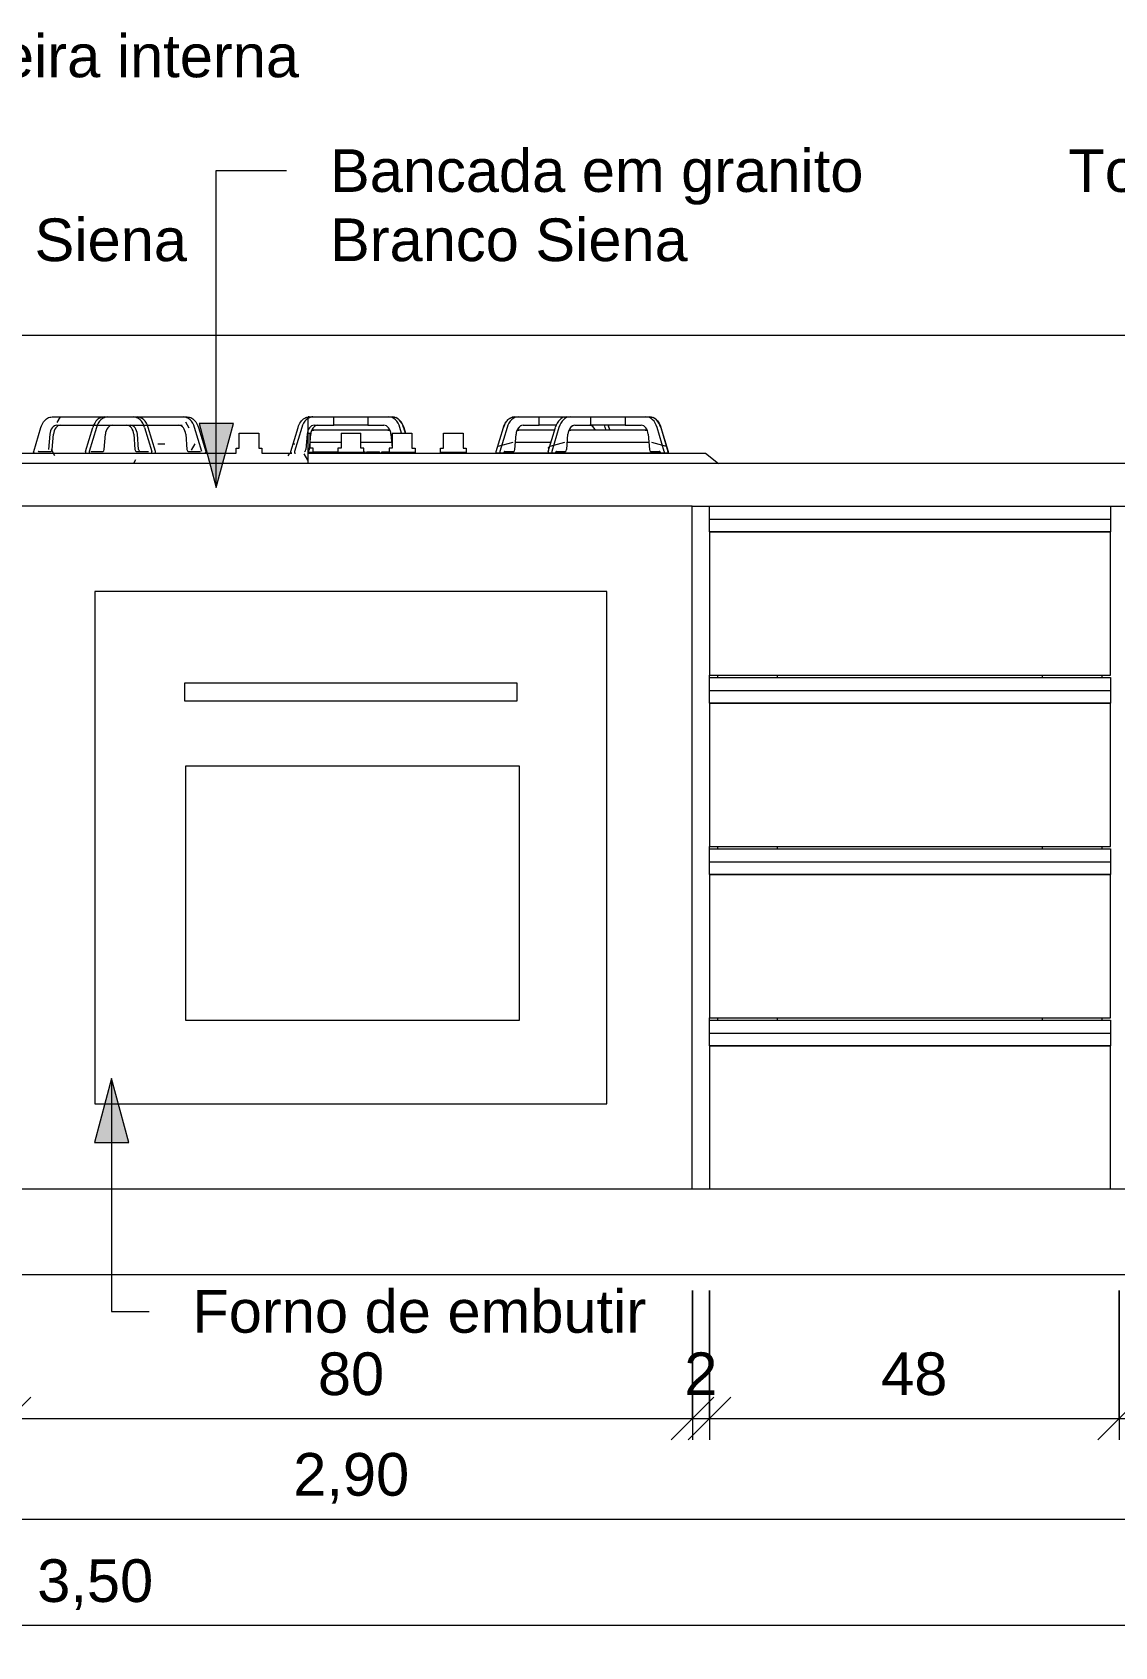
# Model space of a CAD drawing. Header units: millimetres. Extents: x -7702 to 17735, y -16958 to 1800.
# Drawn here: x 5465 to 6734, y -236 to 1655 of the extents above; entities that cross this region are included whole.
import ezdxf

# ---------------------------------------------------------------- set-up
doc = ezdxf.new("R2010")
doc.units = ezdxf.units.MM
for name, color, linetype, lineweight in [('A-ANNO-DIMS', 211, 'Continuous', 9), ('A-ANNO-DIMS-25', 211, 'Continuous', 9), ('A-DETL-THIN', 151, 'Continuous', 9), ('E-ELEC-EQPM', 71, 'Continuous', 9), ('G-ANNO-TEXT', 231, 'Continuous', 9), ('I-FURN', 30, 'Continuous', 9)]:
    doc.layers.add(name, color=color, linetype=linetype, lineweight=lineweight)
doc.styles.add('@Arial Unicode MS', font='ARIALUNI.TTF', dxfattribs={"height": 50})
doc.styles.add('Arial', font='arial.ttf', dxfattribs={"height": 50})
doc.dimstyles.new('CRT_-__Metros_-_Linha_de_chamada_3_5_mm', dxfattribs={"dimscale": 304.8, "dimtxt": 50.292243, "dimasz": 0.164042, "dimexe": 0.082021, "dimexo": 0.0625, "dimgap": 0.04101, "dimtad": 1, "dimdec": 0, "dimlfac": 0.1, "dimdsep": 46, "dimtxsty": '@Arial Unicode MS', "dimblk1": 'OBLIQUE', "dimblk2": 'OBLIQUE', "dimsah": 1, "dimcen": 0.09, "dimdle": 0.082021, "dimazin": 0, "dimtfac": 1, "dimtdec": 4, "dimtix": 1, "dimtmove": 0, "dimatfit": 3, "dimfxl": 0.492126, "dimfxlon": 1, "dimtvp": 1, "dimtolj": 1, "dimtzin": 0, "dimarcsym": 2})
doc.dimstyles.new('CRT_-__Metros_-_Linha_de_chamada_3_5_mm_1', dxfattribs={"dimscale": 304.8, "dimtxt": 50.292243, "dimasz": 0.164042, "dimexe": 0.082021, "dimexo": 0.0625, "dimgap": 0.04101, "dimtad": 1, "dimlfac": 0.001, "dimrnd": 0.01, "dimzin": 0, "dimdsep": 46, "dimtxsty": '@Arial Unicode MS', "dimblk1": 'OBLIQUE', "dimblk2": 'OBLIQUE', "dimsah": 1, "dimcen": 0.09, "dimdle": 0.082021, "dimazin": 0, "dimtfac": 1, "dimtdec": 4, "dimtix": 1, "dimtmove": 0, "dimatfit": 3, "dimfxl": 0.492126, "dimfxlon": 1, "dimtvp": 1, "dimtolj": 1, "dimtzin": 0, "dimarcsym": 2})
pattern_1 = [(0, (3427.557, -1011.35), (203.2, 50.8), [8.382, -144.018, 8.382, -144.018, -812.8]), (0, (3427.557, -1011.35), (203.2, 50.8), [-304.8, 8.382, -296.418, 8.382, -144.018, -355.6]), (0, (3427.557, -1011.35), (203.2, 50.8), [-762, 8.382, -93.218, 8.382, -245.618]), (120, (3503.757, -985.95), (-145.5941, 150.57636), [8.382, -144.018, 8.382, -144.018, -812.8]), (120, (3503.757, -985.95), (-145.5941, 150.57636), [-304.8, 8.382, -296.418, 8.382, -144.018, -355.6]), (120, (3503.757, -985.95), (-145.5941, 150.57636), [-762, 8.382, -93.218, 8.382, -245.618]), (240, (3529.157, -884.35), (-57.6059, -201.37636), [8.382, -144.018, 8.382, -144.018, -812.8]), (240, (3529.157, -884.35), (-57.6059, -201.37636), [-304.8, 8.382, -296.418, 8.382, -144.018, -355.6]), (240, (3529.157, -884.35), (-57.6059, -201.37636), [-762, 8.382, -93.218, 8.382, -245.618])]

# ---------------------------------------------------------------- blocks, each defined once
blk = doc.blocks.new('Cooktop a Gás 5 Bocas 1 - Único-4668279-VISTA DIREITA BANCADA COZINHA')
at = {"layer": 'E-ELEC-EQPM'}
for p, q in [((-5053.5, 1194.8), (-5034.8, 1194.8)), ((-5034.8, 1194.8), (-5034.8, 1204.6)), ((-5034.8, 1194.8), (-5034.8, 1204.6)), ((-4994.7, 1194.8), (-5034.8, 1194.8)), ((-4994.7, 1204.6), (-4994.7, 1194.8)), ((-4994.7, 1194.8), (-4976, 1194.8)), ((-4955.2, 1185.6), (-4957.2, 1192.3)), ((-4953, 1192.3), (-4951, 1185.6)), ((-4831.6, 1192.3), (-4840.1, 1164.1)), ((-4812.9, 1194.8), (-4794.2, 1194.8)), ((-4794.2, 1194.8), (-4794.2, 1204.6)), ((-4794.2, 1194.8), (-4794.2, 1204.6)), ((-4774.1, 1194.8), (-4794.2, 1194.8)), ((-4783.6, 1164.1), (-4775.1, 1192.3)), ((-4770.9, 1192.3), (-4779.3, 1164.1)), ((-4752.1, 1194.8), (-4733.4, 1194.8)), ((-4733.4, 1194.8), (-4733.4, 1204.6)), ((-4733.4, 1194.8), (-4733.4, 1204.6)), ((-4693.3, 1194.8), (-4733.4, 1194.8)), ((-4715.6, 1189), (-4716.6, 1192.3)), ((-4712.4, 1192.3), (-4711.4, 1189)), ((-4711.1, 1189), (-4712.1, 1192.3)), ((-4693.3, 1204.6), (-4693.3, 1194.8)), ((-4693.3, 1194.8), (-4674.6, 1194.8)), ((-4647.4, 1164.1), (-4655.8, 1192.3)), ((-4651.6, 1192.3), (-4643.1, 1164.1)), ((-5064.3, 1185.6), (-5062.5, 1185.6)), ((-5026.2, 1174.8), (-5062.8, 1174.8)), ((-5062.5, 1168), (-5062.5, 1185.6)), ((-5062.5, 1175), (-5061.8, 1184.3)), ((-5026.2, 1185.6), (-5003.1, 1185.6)), ((-5026.2, 1185.6), (-5026.2, 1168)), ((-5003.1, 1168), (-5003.1, 1185.6)), ((-4966.9, 1174.8), (-5003.1, 1174.8)), ((-4967.7, 1184.3), (-4966.4, 1168.2)), ((-4966.2, 1185.6), (-4950.8, 1185.6)), ((-4966.2, 1185.6), (-4966.2, 1168)), ((-4825, 1174.8), (-4842.5, 1169.8)), ((-4822.6, 1166.4), (-4821.2, 1184.3)), ((-4780.4, 1174.8), (-4822.2, 1174.8)), ((-4764.3, 1174.8), (-4781.7, 1169.8)), ((-4761.8, 1166.4), (-4760.4, 1184.3)), ((-4665.2, 1174.8), (-4761.5, 1174.8)), ((-4666.3, 1184.3), (-4664.9, 1166.4)), ((-4644.7, 1169.8), (-4662.2, 1174.8)), ((-4939.4, 1162), (-5064.6, 1162)), ((-5064.6, 1162), (-4939.4, 1162)), ((-5058.9, 1163), (-5064.5, 1163)), ((-5063.5, 1162), (-5063.5, 1163)), ((-5058.9, 1168), (-5062.5, 1168)), ((-5061.8, 1162), (-5061.8, 1163)), ((-5060.8, 1162), (-5060.8, 1163)), ((-5058.9, 1163), (-5058.9, 1168)), ((-5058.9, 1163.6), (-5058, 1163.6)), ((-5058, 1163.6), (-5051.8, 1163.6)), ((-5058, 1162), (-5058, 1163.6)), ((-5051.8, 1163.6), (-5046, 1163.6)), ((-5051.8, 1163.6), (-5051.8, 1162)), ((-5051.8, 1162), (-5051.8, 1163.6)), ((-5046, 1163.6), (-5045.2, 1163.6)), ((-5046, 1162), (-5046, 1163.6)), ((-5045.2, 1163.6), (-5039.5, 1163.6)), ((-5045.2, 1162), (-5045.2, 1163.6)), ((-5039.5, 1163.6), (-5038.7, 1163.6)), ((-5039.5, 1163.6), (-5039.5, 1162)), ((-5038.7, 1163.6), (-5032.9, 1163.6)), ((-5038.7, 1162), (-5038.7, 1163.6)), ((-5032.9, 1162), (-5032.9, 1163.6)), ((-5032.2, 1163.6), (-5030.2, 1163.6)), ((-5032.2, 1162), (-5032.2, 1163.6)), ((-5030.2, 1163.6), (-5029.8, 1163.6)), ((-5030.2, 1162), (-5030.2, 1163.6)), ((-5029.8, 1168), (-5029.8, 1163)), ((-5026.2, 1168), (-5029.8, 1168)), ((-4999.4, 1163), (-5029.8, 1163)), ((-5024.1, 1163), (-5024.1, 1162)), ((-5019.9, 1162), (-5019.9, 1163)), ((-5017.3, 1162), (-5017.3, 1163)), ((-5016.3, 1163), (-5016.3, 1162)), ((-5014.6, 1162), (-5014.6, 1163)), ((-5009.1, 1162), (-5009.1, 1163)), ((-5003.6, 1162), (-5003.6, 1163)), ((-4999.4, 1168), (-5003.1, 1168)), ((-4999.4, 1163), (-4999.4, 1168)), ((-4999.4, 1163.6), (-4998.1, 1163.6)), ((-4998.1, 1162), (-4998.1, 1163.6)), ((-4996, 1163.6), (-4981.2, 1163.6)), ((-4996, 1162), (-4996, 1163.6)), ((-4981.2, 1162), (-4981.2, 1163.6)), ((-4978.5, 1163.6), (-4974, 1163.6)), ((-4978.5, 1162), (-4978.5, 1163.6)), ((-4974, 1163.6), (-4970.8, 1163.6)), ((-4974, 1162), (-4974, 1163.6)), ((-4970.8, 1163.6), (-4969.8, 1163.6)), ((-4970.8, 1163.6), (-4970.8, 1162)), ((-4969.8, 1168), (-4969.8, 1163)), ((-4966.2, 1168), (-4969.8, 1168)), ((-4939.4, 1163), (-4969.8, 1163)), ((-4966.5, 1162), (-4966.5, 1163)), ((-4963.3, 1162), (-4963.3, 1163)), ((-4958.8, 1162), (-4958.8, 1163)), ((-4955.4, 1162), (-4955.4, 1163)), ((-4949.9, 1162), (-4949.9, 1163)), ((-4947, 1163), (-4947, 1162)), ((-4942.2, 1162), (-4942.2, 1163)), ((-4940.6, 1162), (-4940.6, 1163)), ((-4879.4, 1163), (-4909.8, 1163)), ((-4879.4, 1162), (-4909.8, 1162)), ((-4909.8, 1162), (-4879.4, 1162)), ((-4643.6, 1162), (-4843.6, 1162)), ((-4843.6, 1162), (-4643.6, 1162)), ((-4835.6, 1162.5), (-4835, 1163.7)), ((-4834.2, 1164.2), (-4824.3, 1164.2)), ((-4783.2, 1167.9), (-4783.2, 1165.3)), ((-4783.2, 1162.3), (-4783.2, 1162)), ((-4774.9, 1162.5), (-4774.2, 1163.7)), ((-4773.4, 1164.2), (-4763.6, 1164.2)), ((-4663.1, 1164.2), (-4653.3, 1164.2)), ((-4652.5, 1163.7), (-4651.8, 1162.5)), ((-4644.7, 1169.8), (-4644.6, 1169.8)), ((-4643.2, 1164.4), (-4643.2, 1165.3)), ((-4643.2, 1162.3), (-4643.2, 1162.7))]:
    blk.add_line(p, q, dxfattribs=at)
at = {"layer": 'E-ELEC-EQPM', "flags": 128}
for points in [[(-5060.6, 1189), (-5060.5, 1189), (-5060.3, 1189), (-5060, 1189), (-5059.7, 1189), (-5059.3, 1189), (-5058.8, 1189), (-5058.3, 1189)], [(-4968.6, 1189), (-4968.8, 1189), (-4968.9, 1189), (-4969.2, 1189), (-4969.5, 1189), (-4969.9, 1189), (-4970.4, 1189), (-4970.9, 1189), (-4971.6, 1189), (-4972.2, 1189), (-4973, 1189), (-4973.8, 1189), (-4974.7, 1189), (-4975.6, 1189), (-4976.6, 1189), (-4977.7, 1189), (-4978.8, 1189), (-4980, 1189), (-4981.3, 1189), (-4982.6, 1189), (-4983.9, 1189), (-4985.3, 1189), (-4986.7, 1189), (-4988.2, 1189), (-4989.8, 1189), (-4991.3, 1189), (-4992.9, 1189), (-4994.6, 1189), (-4996.2, 1189), (-4997.9, 1189), (-4999.7, 1189), (-5001.4, 1189), (-5003.2, 1189), (-5005, 1189), (-5006.8, 1189), (-5008.6, 1189), (-5010.4, 1189), (-5012.3, 1189), (-5014.1, 1189), (-5016, 1189), (-5017.8, 1189), (-5019.6, 1189), (-5021.5, 1189), (-5023.3, 1189), (-5025.1, 1189), (-5026.9, 1189), (-5028.6, 1189), (-5030.4, 1189), (-5032.1, 1189), (-5033.8, 1189), (-5035.4, 1189), (-5037, 1189), (-5038.6, 1189), (-5040.2, 1189), (-5041.7, 1189), (-5043.2, 1189), (-5044.6, 1189), (-5046, 1189), (-5047.3, 1189), (-5048.5, 1189), (-5049.8, 1189), (-5050.9, 1189), (-5052, 1189), (-5053.1, 1189), (-5054, 1189), (-5055, 1189), (-5055.8, 1189), (-5056.6, 1189), (-5057.3, 1189), (-5058, 1189), (-5058.6, 1189), (-5059.1, 1189), (-5059.5, 1189), (-5059.9, 1189), (-5060.2, 1189), (-5060.4, 1189), (-5060.5, 1189), (-5060.6, 1189)], [(-4971.3, 1189), (-4970.7, 1189), (-4970.2, 1189), (-4969.7, 1189), (-4969.4, 1189), (-4969.1, 1189), (-4968.8, 1189)], [(-4820, 1189), (-4819.9, 1189), (-4819.7, 1189), (-4819.4, 1189), (-4819.1, 1189), (-4818.7, 1189), (-4818.2, 1189), (-4817.7, 1189)], [(-4776.1, 1189), (-4777.2, 1189), (-4779, 1189), (-4780.8, 1189), (-4782.6, 1189), (-4784.4, 1189), (-4786.2, 1189), (-4788, 1189), (-4789.7, 1189), (-4791.5, 1189), (-4793.1, 1189), (-4794.8, 1189), (-4796.4, 1189), (-4798, 1189), (-4799.6, 1189), (-4801.1, 1189), (-4802.5, 1189), (-4804, 1189), (-4805.3, 1189), (-4806.7, 1189), (-4807.9, 1189), (-4809.1, 1189), (-4810.3, 1189), (-4811.4, 1189), (-4812.4, 1189), (-4813.4, 1189), (-4814.3, 1189), (-4815.2, 1189), (-4816, 1189), (-4816.7, 1189), (-4817.3, 1189), (-4817.9, 1189), (-4818.4, 1189), (-4818.9, 1189), (-4819.2, 1189), (-4819.5, 1189), (-4819.8, 1189), (-4819.9, 1189), (-4820, 1189)], [(-4759.2, 1189), (-4759.1, 1189), (-4758.9, 1189), (-4758.6, 1189), (-4758.3, 1189), (-4757.9, 1189), (-4757.4, 1189), (-4756.9, 1189)], [(-4667.2, 1189), (-4667.4, 1189), (-4667.5, 1189), (-4667.8, 1189), (-4668.1, 1189), (-4668.5, 1189), (-4669, 1189), (-4669.5, 1189), (-4670.2, 1189), (-4670.8, 1189), (-4671.6, 1189), (-4672.4, 1189), (-4673.3, 1189), (-4674.2, 1189), (-4675.2, 1189), (-4676.3, 1189), (-4677.4, 1189), (-4678.6, 1189), (-4679.9, 1189), (-4681.2, 1189), (-4682.5, 1189), (-4683.9, 1189), (-4685.3, 1189), (-4686.8, 1189), (-4688.4, 1189), (-4689.9, 1189), (-4691.5, 1189), (-4693.2, 1189), (-4694.8, 1189), (-4696.5, 1189), (-4698.3, 1189), (-4700, 1189), (-4701.8, 1189), (-4703.6, 1189), (-4705.4, 1189), (-4707.2, 1189), (-4709, 1189), (-4710.9, 1189), (-4712.7, 1189), (-4714.6, 1189), (-4716.4, 1189), (-4718.2, 1189), (-4720.1, 1189), (-4721.9, 1189), (-4723.7, 1189), (-4725.5, 1189), (-4727.2, 1189), (-4729, 1189), (-4730.7, 1189), (-4732.4, 1189), (-4734, 1189), (-4735.6, 1189), (-4737.2, 1189), (-4738.8, 1189), (-4740.3, 1189), (-4741.8, 1189), (-4743.2, 1189), (-4744.6, 1189), (-4745.9, 1189), (-4747.1, 1189), (-4748.4, 1189), (-4749.5, 1189), (-4750.6, 1189), (-4751.7, 1189), (-4752.6, 1189), (-4753.6, 1189), (-4754.4, 1189), (-4755.2, 1189), (-4755.9, 1189), (-4756.6, 1189), (-4757.1, 1189), (-4757.7, 1189), (-4758.1, 1189), (-4758.5, 1189), (-4758.8, 1189), (-4759, 1189), (-4759.1, 1189), (-4759.2, 1189)], [(-4669.9, 1189), (-4669.3, 1189), (-4668.8, 1189), (-4668.3, 1189), (-4668, 1189), (-4667.7, 1189), (-4667.4, 1189)], [(-4842.6, 1169.8), (-4842.6, 1169.8), (-4842.5, 1169.8)], [(-4783.2, 1167.9), (-4783.2, 1168), (-4783.2, 1168.1), (-4783.2, 1168.1), (-4783.2, 1168.2), (-4783.2, 1168.3), (-4783.1, 1168.4), (-4783.1, 1168.5), (-4783.1, 1168.5), (-4783.1, 1168.6), (-4783, 1168.7), (-4783, 1168.8), (-4783, 1168.8), (-4782.9, 1168.9), (-4782.9, 1169), (-4782.9, 1169), (-4782.8, 1169.1), (-4782.8, 1169.2), (-4782.7, 1169.2), (-4782.7, 1169.3), (-4782.6, 1169.3), (-4782.5, 1169.4), (-4782.5, 1169.4), (-4782.4, 1169.5), (-4782.3, 1169.5), (-4782.3, 1169.6), (-4782.2, 1169.6), (-4782.1, 1169.7), (-4782.1, 1169.7), (-4782, 1169.7), (-4781.9, 1169.8), (-4781.9, 1169.8), (-4781.8, 1169.8), (-4781.7, 1169.8)]]:
    blk.add_lwpolyline(points, dxfattribs=at)
at = {"layer": 'E-ELEC-EQPM'}
for centre, major_axis, start_param, end_param in [((-5059.1, 1184.4), (0, 20.2), 0, 0.397096), ((-5063.4, 1184.4), (0, 20.2), 0, 0.088274), ((-5053.5, 1183), (0, 11.8), 0, 1.458175), ((-5053.3, 1183), (0, 11.8), 0.243029, 1.033007), ((-4976, 1183), (0, 11.8), 4.82501, 6.283185), ((-4970.4, 1184.4), (0, 20.2), 5.113487, 6.283185), ((-4966.1, 1184.4), (0, 20.2), 5.113487, 6.265364), ((-4965.9, 1184.4), (0, 20.2), 5.848879, 5.997167), ((-4965.9, 1184.4), (0, 20.2), 5.628297, 5.768376), ((-4965.9, 1184.4), (0, 20.2), 5.399506, 5.547794), ((-4965.9, 1184.4), (0, 20.2), 5.113487, 5.329988), ((-4822.7, 1184.4), (0, 20.2), 0.953197, 1.169698), ((-4822.7, 1184.4), (0, 20.2), 0.735392, 0.883679), ((-4818.5, 1184.4), (0, 20.2), 0, 1.169698), ((-4822.7, 1184.4), (0, 20.2), 0.51481, 0.654888), ((-4822.7, 1184.4), (0, 20.2), 0.286019, 0.434306), ((-4822.7, 1184.4), (0, 20.2), 0, 0.216501), ((-4812.9, 1183), (0, 11.8), 0, 1.458175), ((-4812.6, 1183), (0, 11.8), 0.243029, 1.033007), ((-4762, 1184.4), (0, 20.2), 0, 1.169698), ((-4757.7, 1184.4), (0, 20.2), 0, 1.169698), ((-4752.1, 1183), (0, 11.8), 0, 1.458175), ((-4751.9, 1183), (0, 11.8), 0.243029, 1.033007), ((-4735.3, 1183), (0, 11.8), 5.250179, 6.283185), ((-4729.7, 1184.4), (0, 20.2), 5.113487, 5.258815), ((-4725.5, 1184.4), (0, 20.2), 5.113487, 5.258815), ((-4725.2, 1184.4), (0, 20.2), 5.113487, 5.258815), ((-4674.6, 1183), (0, 11.8), 4.82501, 6.283185), ((-4669, 1184.4), (0, 20.2), 5.113487, 6.283185), ((-4664.7, 1184.4), (0, 20.2), 5.113487, 6.265364), ((-4664.5, 1184.4), (0, 20.2), 5.848879, 5.997167), ((-4664.5, 1184.4), (0, 20.2), 5.628297, 5.768376), ((-4664.5, 1184.4), (0, 20.2), 5.399506, 5.547794), ((-4664.5, 1184.4), (0, 20.2), 5.113487, 5.329988), ((-4840.7, 1163.5), (0, 1.5), 3.141593, 3.359759), ((-4839.1, 1163.5), (0, 1.5), 1.169698, 3.141593), ((-4836.5, 1163.5), (0, 1.5), 3.141593, 4.014257), ((-4834.2, 1162.7), (0, 1.5), 0, 0.872665), ((-4824.3, 1166.7), (0, 2.5), 3.141593, 4.599768), ((-4782.6, 1163.5), (0, 1.5), 1.169698, 3.141593), ((-4779.9, 1163.5), (0, 1.5), 3.141593, 3.359759), ((-4778.3, 1163.5), (0, 1.5), 1.169698, 3.141593), ((-4775.7, 1163.5), (0, 1.5), 3.141593, 4.014257), ((-4773.4, 1162.7), (0, 1.5), 0, 0.872665), ((-4763.6, 1166.7), (0, 2.5), 3.141593, 4.599768), ((-4663.1, 1166.7), (0, 2.5), 1.683417, 3.141593), ((-4653.3, 1162.7), (0, 1.5), 5.410521, 6.283185), ((-4651, 1163.5), (0, 1.5), 2.268928, 3.141593), ((-4648.3, 1163.5), (0, 1.5), 3.141593, 5.113487), ((-4646.8, 1163.5), (0, 1.5), 2.923426, 3.141593), ((-4644.1, 1163.5), (0, 1.5), 3.141593, 5.113487)]:
    blk.add_ellipse(centre, major_axis=major_axis, ratio=0.707107, start_param=start_param, end_param=end_param, dxfattribs=at)
blk = doc.blocks.new('DIMBLOCK36-VISTA DIREITA BANCADA COZINHA')
at = {"layer": 'A-ANNO-DIMS-25'}
for p, q in [((5438.6, 181.5), (5438.6, 6.5)), ((5438.6, 31.5), (5438.6, 181.5)), ((6238.6, 181.5), (6238.6, 6.5)), ((6238.6, 31.5), (6238.6, 181.5)), ((5438.6, 31.5), (6238.6, 31.5))]:
    blk.add_line(p, q, dxfattribs=at)
at = {"layer": 'A-ANNO-DIMS-25', "lineweight": 18}
for p, q in [((5438.6, 31.5), (5463.6, 56.5)), ((6238.6, 31.5), (6263.6, 56.5)), ((5438.6, 31.5), (5413.6, 6.5)), ((6238.6, 31.5), (6213.6, 6.5))]:
    blk.add_line(p, q, dxfattribs=at)
at = {"layer": 'A-ANNO-DIMS-25', "color": 0, "insert": (5799.8, 108.9), "char_height": 50, "width": 92.937, "attachment_point": 1, "line_spacing_factor": 1.117605, "style": '@Arial Unicode MS'}
blk.add_mtext('80', dxfattribs=at)
blk = doc.blocks.new('_Oblique')
at = {"color": 0, "linetype": 'ByBlock', "lineweight": -2}
blk.add_line((-0.5, -0.5), (0.5, 0.5), dxfattribs=at)
blk = doc.blocks.new('DIMBLOCK37-VISTA DIREITA BANCADA COZINHA')
at = {"layer": 'A-ANNO-DIMS-25'}
for p, q in [((6238.6, 181.5), (6238.6, 6.5)), ((6238.6, 31.5), (6238.6, 181.5)), ((6258.6, 181.5), (6258.6, 6.5)), ((6258.6, 31.5), (6258.6, 181.5)), ((6238.6, 31.5), (6258.6, 31.5))]:
    blk.add_line(p, q, dxfattribs=at)
at = {"layer": 'A-ANNO-DIMS-25', "lineweight": 18}
for p, q in [((6238.6, 31.5), (6263.6, 56.5)), ((6258.6, 31.5), (6283.6, 56.5)), ((6238.6, 31.5), (6213.6, 6.5)), ((6258.6, 31.5), (6233.6, 6.5))]:
    blk.add_line(p, q, dxfattribs=at)
at = {"layer": 'A-ANNO-DIMS-25', "color": 0, "insert": (6229.2, 108.9), "char_height": 50, "width": 46.468, "attachment_point": 1, "line_spacing_factor": 1.117605, "style": '@Arial Unicode MS'}
blk.add_mtext('2', dxfattribs=at)
blk = doc.blocks.new('DIMBLOCK38-VISTA DIREITA BANCADA COZINHA')
at = {"layer": 'A-ANNO-DIMS-25'}
for p, q in [((6258.6, 181.5), (6258.6, 6.5)), ((6258.6, 31.5), (6258.6, 181.5)), ((6738.6, 181.5), (6738.6, 6.5)), ((6738.6, 31.5), (6738.6, 181.5)), ((6258.6, 31.5), (6738.6, 31.5))]:
    blk.add_line(p, q, dxfattribs=at)
at = {"layer": 'A-ANNO-DIMS-25', "lineweight": 18}
for p, q in [((6258.6, 31.5), (6283.6, 56.5)), ((6738.6, 31.5), (6763.6, 56.5)), ((6258.6, 31.5), (6233.6, 6.5)), ((6738.6, 31.5), (6713.6, 6.5))]:
    blk.add_line(p, q, dxfattribs=at)
at = {"layer": 'A-ANNO-DIMS-25', "color": 0, "insert": (6459.8, 108.9), "char_height": 50, "width": 92.937, "attachment_point": 1, "line_spacing_factor": 1.117605, "style": '@Arial Unicode MS'}
blk.add_mtext('48', dxfattribs=at)
blk = doc.blocks.new('DIMBLOCK39-VISTA DIREITA BANCADA COZINHA')
at = {"layer": 'A-ANNO-DIMS-25'}
for p, q in [((6738.6, 181.5), (6738.6, 6.5)), ((6738.6, 31.5), (6738.6, 181.5)), ((7218.6, 181.5), (7218.6, 6.5)), ((7218.6, 31.5), (7218.6, 181.5)), ((6738.6, 31.5), (7218.6, 31.5))]:
    blk.add_line(p, q, dxfattribs=at)
at = {"layer": 'A-ANNO-DIMS-25', "lineweight": 18}
for p, q in [((6738.6, 31.5), (6763.6, 56.5)), ((7218.6, 31.5), (7243.6, 56.5)), ((6738.6, 31.5), (6713.6, 6.5)), ((7218.6, 31.5), (7193.6, 6.5))]:
    blk.add_line(p, q, dxfattribs=at)
at = {"layer": 'A-ANNO-DIMS-25', "color": 0, "insert": (6939.8, 108.9), "char_height": 50, "width": 92.937, "attachment_point": 1, "line_spacing_factor": 1.117605, "style": '@Arial Unicode MS'}
blk.add_mtext('48', dxfattribs=at)
blk = doc.blocks.new('DIMBLOCK43-VISTA DIREITA BANCADA COZINHA')
at = {"layer": 'A-ANNO-DIMS-25'}
for p, q in [((4388.6, 63.7), (4388.6, -111.3)), ((4388.6, -86.3), (4388.6, 63.7)), ((7288.6, 63.7), (7288.6, -111.3)), ((7288.6, -86.3), (7288.6, 63.7)), ((4388.6, -86.3), (7313.6, -86.3))]:
    blk.add_line(p, q, dxfattribs=at)
at = {"layer": 'A-ANNO-DIMS-25', "lineweight": 18}
for p, q in [((4388.6, -86.3), (4413.6, -61.3)), ((7288.6, -86.3), (7313.6, -61.3)), ((4388.6, -86.3), (4363.6, -111.3)), ((7288.6, -86.3), (7263.6, -111.3))]:
    blk.add_line(p, q, dxfattribs=at)
at = {"layer": 'A-ANNO-DIMS-25', "color": 0, "insert": (5770.9, -8.9), "char_height": 50, "width": 162.337, "attachment_point": 1, "line_spacing_factor": 1.117605, "style": '@Arial Unicode MS'}
blk.add_mtext('2,90', dxfattribs=at)
blk = doc.blocks.new('DIMBLOCK44-VISTA DIREITA BANCADA COZINHA')
at = {"layer": 'A-ANNO-DIMS-25'}
for p, q in [((3788.6, -60.8), (3788.6, -235.8)), ((3788.6, -210.8), (3788.6, -60.8)), ((7288.6, -60.8), (7288.6, -235.8)), ((7288.6, -210.8), (7288.6, -60.8)), ((7313.6, -210.8), (3763.6, -210.8))]:
    blk.add_line(p, q, dxfattribs=at)
at = {"layer": 'A-ANNO-DIMS-25', "lineweight": 18}
for p, q in [((3788.6, -210.8), (3813.6, -185.8)), ((7288.6, -210.8), (7313.6, -185.8)), ((3788.6, -210.8), (3763.6, -235.8)), ((7288.6, -210.8), (7263.6, -235.8))]:
    blk.add_line(p, q, dxfattribs=at)
at = {"layer": 'A-ANNO-DIMS-25', "color": 0, "insert": (5470.9, -133.4), "char_height": 50, "width": 162.337, "attachment_point": 1, "line_spacing_factor": 1.117605, "style": '@Arial Unicode MS'}
blk.add_mtext('3,50', dxfattribs=at)

msp = doc.modelspace()

# ---------------------------------------------------------------- hatches: boundary and pattern name
at = {"layer": 'G-ANNO-TEXT'}
for points in [[(5680.748, 1121.773), (5700.844, 1196.773), (5660.652, 1196.773)], [(5558.145, 429.809), (5538.049, 354.809), (5578.241, 354.809)]]:
    msp.add_hatch(color=7, dxfattribs=at).paths.add_polyline_path(points)
at = {"layer": 'I-FURN'}
h = msp.add_hatch(dxfattribs=at)
h.set_pattern_fill('FP_3', color=256, style=0, pattern_type=2)
h.set_pattern_definition(pattern_1)
h.paths.add_polyline_path([(5768.376, 1150), (5788.557, 1150), (5788.557, 1204.395), (5787.04, 1204.185), (5784.38, 1203.052), (5781.925, 1201.212), (5779.764, 1198.727), (5777.992, 1195.712), (5776.664, 1192.261), (5768.165, 1163.12), (5768.543, 1162.313), (5768.543, 1162), (5734.31, 1162.142), (5734.31, 1168), (5730.647, 1168.2), (5730.647, 1185.6), (5707.574, 1185.6), (5707.574, 1168), (5703.91, 1168), (5703.91, 1162), (5667.801, 1162.142), (5668.328, 1162.937), (5668.395, 1163.771), (5668.328, 1164.086), (5658.55, 1195.712), (5656.774, 1198.734), (5654.617, 1201.212), (5652.162, 1203.052), (5649.502, 1204.185), (5646.737, 1204.567), (5488.411, 1204.567), (5485.646, 1204.185), (5482.986, 1203.052), (5480.531, 1201.212), (5478.37, 1198.727), (5476.1, 1194.42), (5475.269, 1192.261), (5466.771, 1163.12), (5467.149, 1162.313), (5467.149, 1162), (5422.961, 1162), (5407.961, 1150), (5768.248, 1150)])
h.paths.add_polyline_path([(3798.557, 1150), (3798.557, 1300), (3788.557, 1300), (3788.557, 1150)])
h.paths.add_polyline_path([(3887.7, 1150), (3913.557, 1150), (3913.557, 1300), (3883.557, 1300), (3883.557, 1150)])
h = msp.add_hatch(dxfattribs=at)
h.set_pattern_fill('FP_3', color=256, style=0, pattern_type=2)
h.set_pattern_definition(pattern_1)
h.paths.add_polyline_path([(5913.546, 1162), (5913.757, 1162), (5913.468, 1163), (5912.592, 1163), (5912.712, 1162), (5913.468, 1162)])
h.paths.add_polyline_path([(5943.357, 1162), (5973.757, 1162.142), (5973.468, 1163), (5943.357, 1163)])
h.paths.add_polyline_path([(6209.95, 1162.289), (6210.305, 1162.937), (6209.95, 1162.313)])
h.paths.add_polyline_path([(6108.045, 1188.997), (6124.939, 1188.997), (6124.706, 1189.632), (6123.376, 1191.777), (6121.587, 1193.477), (6119.606, 1194.462), (6117.832, 1194.768), (6101.064, 1194.725), (6099.061, 1194.286), (6097.073, 1193.056), (6095.454, 1191.264), (6094.209, 1188.997), (6107.802, 1188.997)])
h.paths.add_polyline_path([(5877.24, 1188.997), (5884.31, 1188.997), (5884.078, 1189.632), (5882.748, 1191.777), (5880.959, 1193.477), (5879.206, 1194.423), (5876.275, 1194.768), (5799.658, 1194.725), (5797.655, 1194.286), (5795.667, 1193.056), (5794.048, 1191.264), (5792.804, 1188.997), (5877.204, 1188.997)])
h.paths.add_polyline_path([(6142.058, 1188.997), (6185.716, 1188.997), (6185.484, 1189.632), (6184.153, 1191.777), (6182.365, 1193.477), (6180.612, 1194.423), (6177.68, 1194.768), (6140.054, 1194.804), (6141.079, 1192.261)])
h.paths.add_polyline_path([(6076.754, 1188.997), (6077.09, 1188.997), (6078.549, 1194.804), (6039.726, 1194.628), (6038.284, 1194.286), (6036.296, 1193.056), (6034.677, 1191.264), (6033.432, 1188.997), (6075.813, 1188.997)])
h.paths.add_polyline_path([(5893.297, 1202.63), (5892.03, 1203.352), (5893.183, 1202.69)])
h.paths.add_polyline_path([(6194.703, 1202.63), (6193.435, 1203.352), (6194.588, 1202.69)])
h.paths.add_polyline_path([(6191.777, 1204.058), (6190.657, 1204.299), (6191.771, 1204.059)])
h.paths.add_polyline_path([(5890.371, 1204.058), (5889.252, 1204.299), (5890.365, 1204.059)])

# ---------------------------------------------------------------- linework, layer by layer
at = {"layer": 'A-DETL-THIN'}
for p, q in [((7288.557, 1300), (3913.557, 1300)), ((5466.82, 1164.086), (5475.269, 1192.261)), ((5488.411, 1204.567), (5646.737, 1204.567)), ((5494.021, 1194.768), (5516.977, 1194.768)), ((5494.021, 1194.768), (5516.977, 1194.768)), ((5512.734, 1194.804), (5561.339, 1194.804)), ((5512.734, 1194.804), (5561.339, 1194.804)), ((5527.643, 1164.086), (5536.092, 1192.261)), ((5540.334, 1192.261), (5531.885, 1164.086)), ((5540.334, 1192.261), (5531.885, 1164.086)), ((5557.097, 1194.768), (5580.052, 1194.768)), ((5557.097, 1194.768), (5580.052, 1194.768)), ((5557.097, 1194.768), (5580.052, 1194.768)), ((5573.557, 1194.804), (5622.162, 1194.804)), ((5573.557, 1194.804), (5622.162, 1194.804)), ((5596.815, 1192.261), (5605.264, 1164.086)), ((5609.506, 1164.086), (5601.057, 1192.261)), ((5617.919, 1194.768), (5640.875, 1194.768)), ((5617.919, 1194.768), (5640.875, 1194.768)), ((5663.833, 1164.086), (5655.384, 1192.261)), ((5659.879, 1192.261), (5668.328, 1164.086)), ((5768.214, 1164.086), (5776.664, 1192.261)), ((5780.906, 1192.261), (5772.457, 1164.086)), ((5789.806, 1204.567), (5887.308, 1204.567)), ((5795.415, 1194.768), (5818.371, 1194.768)), ((5900.45, 1192.261), (5902.448, 1185.6)), ((6008.843, 1164.086), (6017.292, 1192.261)), ((6030.434, 1204.567), (6188.714, 1204.567)), ((6201.856, 1192.261), (6210.305, 1164.086)), ((5485.752, 1184.322), (5484.321, 1166.426)), ((5488.564, 1166.426), (5489.995, 1184.322)), ((5549.386, 1166.426), (5550.817, 1184.322)), ((5584.079, 1184.322), (5585.51, 1166.426)), ((5589.752, 1166.426), (5588.321, 1184.322)), ((5644.901, 1184.322), (5646.332, 1166.426)), ((5707.574, 1168), (5707.574, 1185.6)), ((5707.574, 1185.6), (5730.647, 1185.6)), ((5730.647, 1185.6), (5730.647, 1168)), ((5787.146, 1184.322), (5785.715, 1166.426)), ((5789.958, 1166.426), (5791.389, 1184.322)), ((5902.448, 1185.6), (5910.093, 1185.6)), ((5910.093, 1185.6), (5910.093, 1168)), ((5947.021, 1168), (5947.021, 1185.6)), ((5947.021, 1185.6), (5970.093, 1185.6)), ((5970.093, 1185.6), (5970.093, 1168)), ((5422.961, 1162), (5467.797, 1162)), ((5467.784, 1161.961), (5667.784, 1161.961)), ((5472.761, 1164.207), (5486.807, 1164.207)), ((5533.583, 1164.207), (5547.63, 1164.207)), ((5533.583, 1164.207), (5547.63, 1164.207)), ((5587.266, 1164.207), (5601.313, 1164.207)), ((5648.089, 1164.207), (5662.135, 1164.207)), ((5667.351, 1162), (5703.91, 1162)), ((5703.91, 1162), (5703.91, 1168)), ((5703.91, 1168), (5707.574, 1168)), ((5730.647, 1168), (5734.31, 1168)), ((5734.31, 1168), (5734.31, 1162)), ((5734.31, 1162), (5769.191, 1162)), ((5910.093, 1168), (5913.757, 1168)), ((5913.757, 1168), (5913.757, 1162)), ((5913.757, 1162), (5943.357, 1162)), ((5943.357, 1162), (5943.357, 1168)), ((5943.357, 1168), (5947.021, 1168)), ((5970.093, 1168), (5973.757, 1168)), ((5973.757, 1168), (5973.757, 1162)), ((5973.757, 1162), (6009.819, 1162)), ((6209.329, 1162), (6254.153, 1162)), ((6254.153, 1162), (6269.153, 1150)), ((7288.557, 1150), (3788.557, 1150)), ((6238.557, 1100), (5438.557, 1100)), ((6238.557, 1100), (7288.557, 1100)), ((6238.557, 300), (6238.557, 1100)), ((6138.557, 1000), (5538.557, 1000)), ((5538.557, 1000), (5538.557, 400)), ((6138.557, 400), (6138.557, 1000)), ((6033.412, 892.609), (5643.702, 892.609)), ((5643.702, 892.609), (5643.702, 872.185)), ((6033.412, 872.185), (6033.412, 892.609)), ((5643.702, 872.185), (6033.412, 872.185)), ((5644.762, 795.5), (5644.762, 498)), ((6036.126, 795.5), (5644.762, 795.5)), ((6036.126, 498), (6036.126, 795.5)), ((5644.762, 498), (6036.126, 498)), ((5538.557, 400), (6138.557, 400)), ((7238.557, 300), (5418.557, 300)), ((3788.557, 200), (7238.557, 200))]:
    msp.add_line(p, q, dxfattribs=at)
for centre, major_axis, start_param, end_param in [((5494.021, 1183), (0, 11.769), 0, 1.45817546), ((5498.264, 1183), (0, 11.769), 0, 1.45817546), ((5549.234, 1184.379), (0, 20.188), 0, 1.169698), ((5553.477, 1184.379), (0, 20.188), 0, 1.169698), ((5559.086, 1183), (0, 11.769), 0, 1.45817546), ((5575.81, 1183), (0, 11.769), 4.82500984, 6.28318531), ((5580.052, 1183), (0, 11.769), 4.82500984, 6.28318531), ((5583.672, 1184.379), (0, 20.188), 5.1134873, 6.28318531), ((5587.915, 1184.379), (0, 20.188), 5.1134873, 6.28318531), ((5636.632, 1183), (0, 11.769), 4.82500984, 6.28318531), ((5642.242, 1184.379), (0, 20.188), 5.1134873, 6.28318531), ((5794.048, 1184.379), (0, 20.188), 0, 1.169698), ((5795.415, 1183), (0, 11.769), 0, 1.45817546), ((5795.415, 1183), (0, 11.769), 0, 1.45817546), ((5799.658, 1183), (0, 11.769), 0, 1.45817546), ((5472.761, 1162.707), (0, 1.5), 0, 0.87266463), ((5486.807, 1166.707), (0, 2.5), 3.14159265, 4.59976812), ((5528.619, 1163.5), (0, 1.5), 1.169698, 3.14159265), ((5532.862, 1163.5), (0, 1.5), 1.169698, 3.14159265), ((5547.63, 1166.707), (0, 2.5), 3.14159265, 4.59976812), ((5587.266, 1166.707), (0, 2.5), 1.68341719, 3.14159265), ((5591.509, 1166.707), (0, 2.5), 1.68341719, 3.14159265), ((5604.287, 1163.5), (0, 1.5), 3.14159265, 5.1134873), ((5608.53, 1163.5), (0, 1.5), 3.14159265, 5.1134873), ((5648.089, 1166.707), (0, 2.5), 1.68341719, 3.14159265), ((5773.433, 1163.5), (0, 1.5), 1.169698, 3.14159265), ((5783.959, 1166.707), (0, 2.5), 3.14159265, 4.59976812), ((5788.201, 1166.707), (0, 2.5), 3.14159265, 4.59976812)]:
    msp.add_ellipse(centre, major_axis=major_axis, ratio=0.70710678, start_param=start_param, end_param=end_param, dxfattribs=at)
for points in [[(5475.269, 1192.261), (5476.006, 1194.705), (5478.108, 1199.089), (5482.859, 1203.537), (5486.533, 1204.563), (5488.411, 1204.567)], [(5646.737, 1204.567), (5648.615, 1204.563), (5652.289, 1203.537), (5657.04, 1199.089), (5659.142, 1194.705), (5659.879, 1192.261)], [(5776.664, 1192.261), (5777.4, 1194.705), (5779.502, 1199.089), (5784.253, 1203.537), (5787.927, 1204.563), (5789.806, 1204.567)], [(5887.308, 1204.567), (5889.187, 1204.563), (5892.861, 1203.537), (5897.612, 1199.089), (5899.714, 1194.705), (5900.45, 1192.261)], [(6017.292, 1192.261), (6018.028, 1194.705), (6020.13, 1199.089), (6024.881, 1203.537), (6028.555, 1204.563), (6030.434, 1204.567)], [(6188.714, 1204.567), (6190.593, 1204.563), (6194.267, 1203.537), (6199.018, 1199.089), (6201.12, 1194.705), (6201.856, 1192.261)]]:
    msp.add_open_spline(points, degree=3, dxfattribs=at)
for points, knots in [([(5467.797, 1162), (5467.639, 1162.001), (5467.41, 1162.073), (5467.143, 1162.303), (5466.961, 1162.552), (5466.816, 1162.879), (5466.707, 1163.412), (5466.744, 1163.829), (5466.82, 1164.086)], [0, 0, 0, 0, 0.22222222, 0.33333333, 0.44444444, 0.58333333, 0.72222222, 1, 1, 1, 1]), ([(5668.328, 1164.086), (5668.389, 1163.881), (5668.446, 1163.444), (5668.34, 1162.872), (5668.138, 1162.466), (5667.911, 1162.203), (5667.641, 1162.038), (5667.45, 1162), (5667.351, 1162)], [0, 0, 0, 0, 0.22222222, 0.44444444, 0.58333333, 0.72222222, 0.86111111, 1, 1, 1, 1]), ([(5769.191, 1162), (5769.033, 1162.001), (5768.804, 1162.073), (5768.537, 1162.303), (5768.355, 1162.552), (5768.211, 1162.879), (5768.101, 1163.412), (5768.138, 1163.829), (5768.214, 1164.086)], [0, 0, 0, 0, 0.22222222, 0.33333333, 0.44444444, 0.58333333, 0.72222222, 1, 1, 1, 1]), ([(6009.819, 1162), (6009.662, 1162.001), (6009.432, 1162.073), (6009.166, 1162.303), (6008.983, 1162.552), (6008.839, 1162.879), (6008.729, 1163.412), (6008.766, 1163.829), (6008.843, 1164.086)], [0, 0, 0, 0, 0.22222222, 0.33333333, 0.44444444, 0.58333333, 0.72222222, 1, 1, 1, 1]), ([(6210.305, 1164.086), (6210.367, 1163.881), (6210.423, 1163.444), (6210.318, 1162.872), (6210.115, 1162.466), (6209.888, 1162.203), (6209.618, 1162.038), (6209.427, 1162), (6209.329, 1162)], [0, 0, 0, 0, 0.22222222, 0.44444444, 0.58333333, 0.72222222, 0.86111111, 1, 1, 1, 1])]:
    msp.add_open_spline(points, degree=3, knots=knots, dxfattribs=at)
at = {"layer": 'G-ANNO-TEXT', "color": 7}
for p, q in [((5680.748, 1493.087), (5763.175, 1493.087)), ((5680.748, 1121.773), (5680.748, 1493.087)), ((5700.844, 1196.773), (5660.652, 1196.773)), ((5660.652, 1196.773), (5680.748, 1121.773)), ((5680.748, 1121.773), (5700.844, 1196.773)), ((5558.145, 429.809), (5538.049, 354.809)), ((5578.241, 354.809), (5558.145, 429.809)), ((5558.145, 429.809), (5558.145, 156.951)), ((5538.049, 354.809), (5578.241, 354.809)), ((5558.145, 156.951), (5601.924, 156.951))]:
    msp.add_line(p, q, dxfattribs=at)
at = {"layer": 'I-FURN'}
for p, q in [((5788.557, 1150), (5788.557, 1204.395)), ((6258.557, 1085), (6258.557, 1100)), ((6728.557, 1100), (6728.557, 1085)), ((6258.557, 1070), (6258.557, 1085)), ((6258.557, 1085), (6728.557, 1085)), ((6728.557, 1085), (6728.557, 1070)), ((6258.557, 1070), (6728.557, 1070)), ((6728.557, 1070), (6258.557, 1070)), ((6258.557, 1070), (6258.557, 902)), ((6728.557, 902), (6728.557, 1070)), ((6258.557, 899.333), (6258.557, 902)), ((6258.557, 902), (6728.557, 902)), ((6258.557, 884.333), (6258.557, 899.333)), ((6258.557, 899.333), (6728.557, 899.333)), ((6268.557, 899.333), (6268.557, 902)), ((6338.557, 899.333), (6338.557, 902)), ((6648.557, 902), (6648.557, 899.333)), ((6718.557, 902), (6718.557, 899.333)), ((6728.557, 899.333), (6728.557, 884.333)), ((6258.557, 869.333), (6258.557, 884.333)), ((6258.557, 884.333), (6728.557, 884.333)), ((6728.557, 884.333), (6728.557, 869.333)), ((6258.557, 869.333), (6728.557, 869.333)), ((6728.557, 869.333), (6258.557, 869.333)), ((6258.557, 869.333), (6258.557, 701.333)), ((6728.557, 701.333), (6728.557, 869.333)), ((6258.557, 698.667), (6258.557, 701.333)), ((6258.557, 701.333), (6728.557, 701.333)), ((6268.557, 698.667), (6268.557, 701.333)), ((6338.557, 698.667), (6338.557, 701.333)), ((6648.557, 701.333), (6648.557, 698.667)), ((6718.557, 701.333), (6718.557, 698.667)), ((6258.557, 683.667), (6258.557, 698.667)), ((6258.557, 698.667), (6728.557, 698.667)), ((6258.557, 668.667), (6258.557, 683.667)), ((6258.557, 683.667), (6728.557, 683.667)), ((6728.557, 698.667), (6728.557, 683.667)), ((6728.557, 683.667), (6728.557, 668.667)), ((6258.557, 668.667), (6728.557, 668.667)), ((6728.557, 668.667), (6258.557, 668.667)), ((6258.557, 668.667), (6258.557, 500.667)), ((6728.557, 500.667), (6728.557, 668.667)), ((6258.557, 498), (6258.557, 500.667)), ((6258.557, 500.667), (6728.557, 500.667)), ((6258.557, 483), (6258.557, 498)), ((6258.557, 498), (6728.557, 498)), ((6268.557, 498), (6268.557, 500.667)), ((6338.557, 498), (6338.557, 500.667)), ((6648.557, 500.667), (6648.557, 498)), ((6718.557, 500.667), (6718.557, 498)), ((6728.557, 498), (6728.557, 483)), ((6258.557, 468), (6258.557, 483)), ((6258.557, 483), (6728.557, 483)), ((6728.557, 483), (6728.557, 468)), ((6258.557, 468), (6728.557, 468)), ((6728.557, 468), (6258.557, 468)), ((6258.557, 468), (6258.557, 300)), ((6728.557, 300), (6728.557, 468))]:
    msp.add_line(p, q, dxfattribs=at)

# ---------------------------------------------------------------- block references
at = {"layer": 'E-ELEC-EQPM'}
msp.add_blockref('Cooktop a Gás 5 Bocas 1 - Único-4668279-VISTA DIREITA BANCADA COZINHA', (10853.177, 0), dxfattribs=at)

# ---------------------------------------------------------------- texts
at = {"layer": 'G-ANNO-TEXT', "color": 7, "char_height": 50, "attachment_point": 1, "style": 'Arial'}
for s, insert, width in [('Projeção prateleira interna', (4958.622, 1652.409), 1016.13891), ('Bancada em granito ', (5813.975, 1518.087), 799.68328), ('Tomada', (6679.287, 1518.087), 316.66656), ('granito Branco Siena', (4994.179, 1437.058), 809.70437), ('Branco Siena', (5813.975, 1437.058), 521.09687), ('Forno de embutir', (5652.724, 181.951), 657.38375)]:
    msp.add_mtext(s, dxfattribs=dict(at, insert=insert, width=width))

# ---------------------------------------------------------------- dimensions: what is measured, and where the dimension line sits
at = {"layer": 'A-ANNO-DIMS'}
for base, p1, p2, dimstyle, override, picture, middle in [((6238.557, 31.511), (5438.557, 181.511), (6238.557, 181.511), 'CRT_-__Metros_-_Linha_de_chamada_3_5_mm', {"dimpost": '<>', "dimfxl": 800}, 'DIMBLOCK36-VISTA DIREITA BANCADA COZINHA', (5838.557, 69.556)), ((6258.557, 31.511), (6238.557, 181.511), (6258.557, 181.511), 'CRT_-__Metros_-_Linha_de_chamada_3_5_mm', {"dimpost": '<>', "dimfxl": 20}, 'DIMBLOCK37-VISTA DIREITA BANCADA COZINHA', (6248.557, 69.13)), ((6738.557, 31.511), (6258.557, 181.511), (6738.557, 181.511), 'CRT_-__Metros_-_Linha_de_chamada_3_5_mm', {"dimpost": '<>', "dimfxl": 480}, 'DIMBLOCK38-VISTA DIREITA BANCADA COZINHA', (6498.557, 69.556)), ((7218.557, 31.511), (6738.557, 181.511), (7218.557, 181.511), 'CRT_-__Metros_-_Linha_de_chamada_3_5_mm', {"dimpost": '<>', "dimfxl": 480}, 'DIMBLOCK39-VISTA DIREITA BANCADA COZINHA', (6978.557, 69.556)), ((7288.557, -86.307), (4388.557, 63.693), (7288.557, 63.693), 'CRT_-__Metros_-_Linha_de_chamada_3_5_mm_1', {"dimpost": '<>', "dimfxl": 2900}, 'DIMBLOCK43-VISTA DIREITA BANCADA COZINHA', (5838.557, -48.261)), ((3788.557, -210.788), (7288.557, -60.788), (3788.557, -60.788), 'CRT_-__Metros_-_Linha_de_chamada_3_5_mm_1', {"dimpost": '<>', "dimfxl": 3500}, 'DIMBLOCK44-VISTA DIREITA BANCADA COZINHA', (5538.557, -172.742))]:
    dim = msp.add_linear_dim(base=base, p1=p1, p2=p2, dimstyle=dimstyle, override=override, dxfattribs=at)
    dim.commit()
    dim.dimension.update_dxf_attribs({"geometry": picture, "text_midpoint": middle})

doc.saveas('drawing.dxf')
